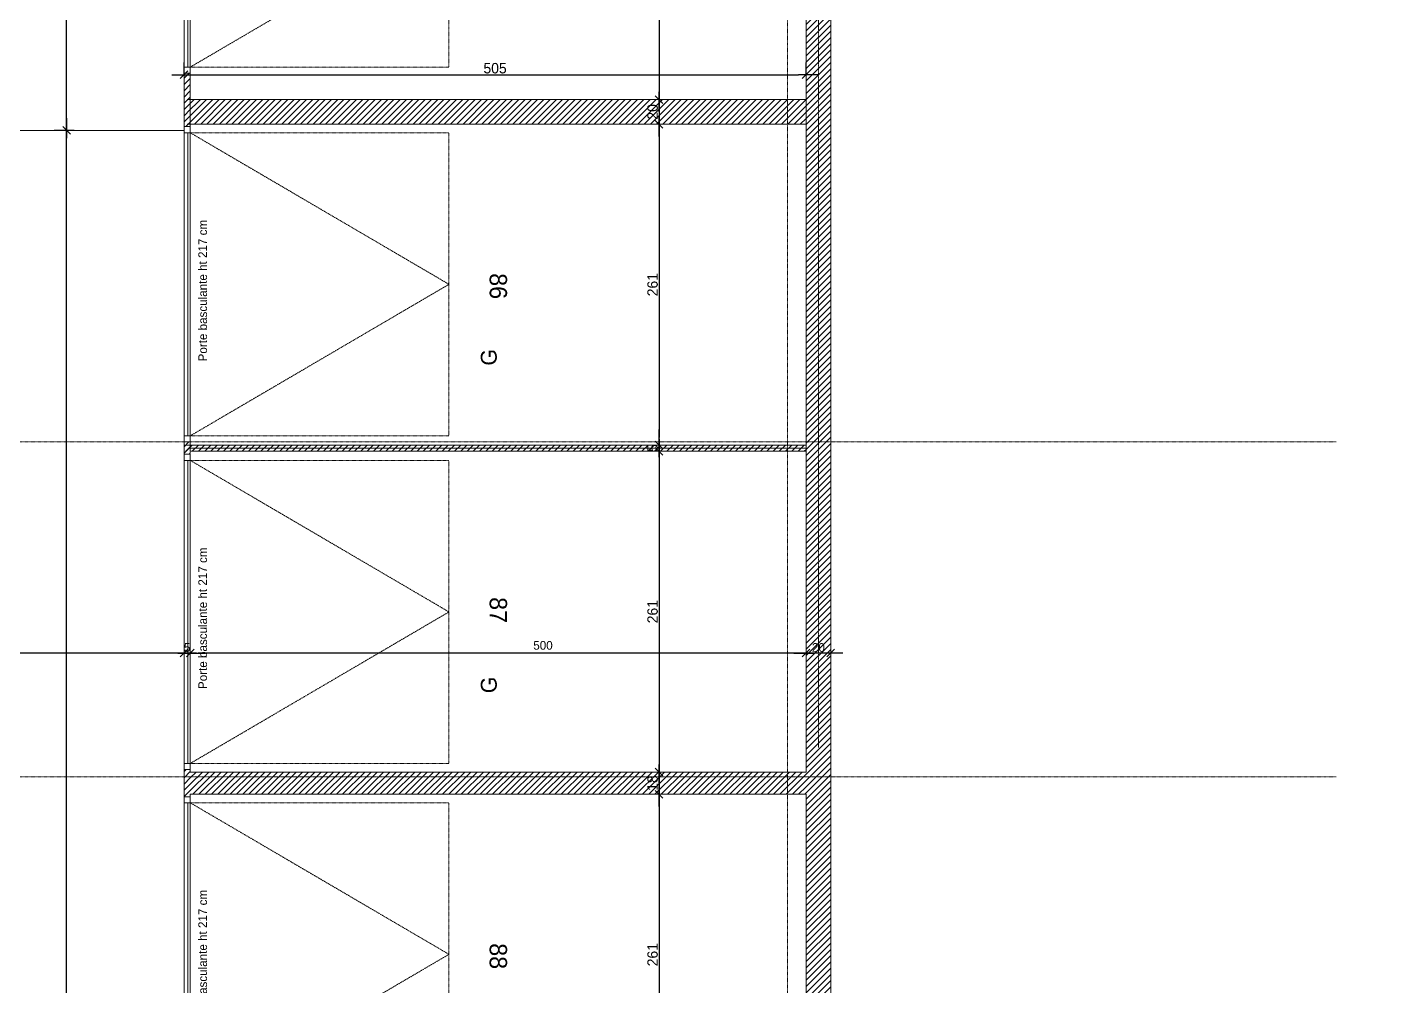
# Model space of a CAD drawing. Header units: centimetres. Extents: x -14085 to 643619, y -47998 to 35592.
# Drawn here: x 11308 to 12404, y 3092 to 3870 of the extents above; entities that cross this region are included whole.
import ezdxf

# ---------------------------------------------------------------- set-up
doc = ezdxf.new("R2010")
doc.units = ezdxf.units.CM
doc.header["$PDMODE"] = 1
doc.header["$PDSIZE"] = -2
for name, pattern in [('ISO-02', [0.75, 0.6, -0.15]), ('Style de ligne -1', [0.41664, 0.20828, -0.20836]), ('Style de ligne -6', [1.04164, 0.625, -0.20828, 0.06943, -0.13893]), ('VW-01', [0.41656, 0.20828, -0.20828])]:
    doc.linetypes.add(name, pattern=pattern)
doc.layers.get('0').update_dxf_attribs({"lineweight": 18, "true_color": 0x848484})
for name, color, linetype in [('01_cote_gen', 4, 'Continuous'), ('01_linteaux', 2, 'Continuous'), ('AA_COTES', 2, 'Continuous')]:
    doc.layers.add(name, color=color, linetype=linetype)
for name, color, linetype, lineweight in [('B GÈnÈral_Hatch', 7, 'Continuous', 5), ('B Général', 7, 'Continuous', 5), ('C ANNOTATIONS-cotation', 7, 'Continuous', 5), ('C ANNOTATIONS-prestations', 7, 'Continuous', 5), ('C ANNOTATIONS-texte', 7, 'Continuous', 5)]:
    doc.layers.add(name, color=color, linetype=linetype, lineweight=lineweight)
doc.layers.add('C ANNOTATIONS-axes', color=1, linetype='ISO-02', lineweight=13, true_color=0xff0000)
doc.layers.add('C ANNOTATIONS-axes horizontaux', color=1, linetype='VW-01', lineweight=13, true_color=0xff0000)
doc.styles.add('Eurostile', font='')
doc.styles.add('STYLE2', font='ARIALN.TTF')
doc.styles.get('Eurostile').set_extended_font_data('Eurostile')
doc.dimstyles.new('100é', dxfattribs={"dimtxt": 8.470801, "dimasz": 6.232178, "dimexe": 10, "dimexo": 25, "dimgap": 1, "dimtad": 1, "dimdec": 1, "dimtxsty": 'Eurostile', "dimblk": 'VW_SLASH', "dimblk1": 'VW_SLASH', "dimblk2": 'VW_SLASH', "dimcen": 0, "dimdle": 10, "dimazin": 0, "dimtfac": 1, "dimtdec": 1, "dimtix": 1, "dimtmove": 0, "dimatfit": 0, "dimldrblk": 'VW_FILLEDARROW', "dimfxl": 50.8, "dimfxlon": 1, "dimfrac": 2, "dimtolj": 1, "dimarcsym": 0})
doc.dimstyles.new('JB50', dxfattribs={"dimscale": 0.1, "dimtxt": 150, "dimasz": 15, "dimexe": 0.1, "dimexo": 0.1, "dimgap": 0.09, "dimtad": 1, "dimdec": 1, "dimdsep": 46, "dimtxsty": 'STYLE2', "dimblk1": 'BOND_G', "dimblk2": 'BOND_D', "dimsah": 1, "dimcen": 1.5, "dimdle": 0.01, "dimse1": 1, "dimse2": 1, "dimclrd": 4, "dimclre": 2, "dimclrt": 6, "dimazin": 2, "dimtfac": 2.333333, "dimtdec": 1, "dimtix": 1, "dimtmove": 2, "dimatfit": 3, "dimldrblk": 'BOND_G', "dimfxl": 1, "dimtolj": 1, "dimtzin": 0, "dimarcsym": 0})
pattern_1 = [(45, (0, 0), (2.4253472, -2.6458333), [])]

# ---------------------------------------------------------------- blocks, each defined once
blk = doc.blocks.new('Parking Spaces-8')
at = {"layer": 'B Général', "color": 7, "linetype": 'Continuous', "lineweight": 5}
for p, q in [((0, 0), (0, 500)), ((313, 0), (313, 500)), ((0, 0), (313, 0))]:
    blk.add_line(p, q, dxfattribs=at)
at = {"layer": 'B Général', "color": 7, "insert": (156.5, 250), "char_height": 14.12, "attachment_point": 5, "line_spacing_factor": 0.894142, "style": 'Eurostile'}
blk.add_mtext('85', dxfattribs=at)
blk = doc.blocks.new('Parking Spaces-9')
at = {"layer": 'B Général', "color": 7, "linetype": 'Continuous', "lineweight": 5}
for p, q in [((0, 0), (0, 500)), ((263, 0), (263, 500)), ((263, 0), (263, 500)), ((526, 0), (526, 500)), ((0, 0), (263, 0)), ((263, 0), (526, 0))]:
    blk.add_line(p, q, dxfattribs=at)
at = {"layer": 'B Général', "color": 7, "extrusion": (0, 0, -1), "char_height": 14.12, "attachment_point": 5, "text_direction": (1, 0, 0), "line_spacing_factor": 0.894142, "style": 'Eurostile'}
for s, insert in [('86', (131.5, 250)), ('87', (394.5, 250))]:
    blk.add_mtext(s, dxfattribs=dict(at, insert=insert))
blk = doc.blocks.new('Parking Spaces-10')
at = {"layer": 'B Général', "color": 7, "linetype": 'Continuous', "lineweight": 5}
for p, q in [((0, 0), (0, 500)), ((263, 0), (263, 500)), ((263, 0), (263, 500)), ((526, 0), (526, 500)), ((0, 0), (263, 0)), ((263, 0), (526, 0))]:
    blk.add_line(p, q, dxfattribs=at)
at = {"layer": 'B Général', "color": 7, "extrusion": (0, 0, -1), "char_height": 14.12, "attachment_point": 5, "text_direction": (1, 0, 0), "line_spacing_factor": 0.894142, "style": 'Eurostile'}
for s, insert in [('88', (131.5, 250)), ('89', (394.5, 250))]:
    blk.add_mtext(s, dxfattribs=dict(at, insert=insert))
blk = doc.blocks.new('Porte basculante ht200cm')
at = {"layer": 'B Général', "color": 7, "linetype": 'Style de ligne -1', "lineweight": 5}
for p, q in [((-123, -2.5), (0, -212.5)), ((0, -212.5), (123, -2.5))]:
    blk.add_line(p, q, dxfattribs=at)
at = {"layer": 'B Général', "color": 7, "linetype": 'Continuous', "lineweight": 5, "flags": 128}
for points in [[(-128, 2.5), (128, 2.5), (128, -2.5), (-128, -2.5)], [(-123, 2.5), (123, 2.5), (123, -0.5), (-123, -0.5)]]:
    blk.add_lwpolyline(points, close=True, dxfattribs=at)
at = {"layer": 'B Général', "flags": 128}
for points in [[(-128, 2.5), (-123, 2.5), (-123, -2.5), (-128, -2.5)], [(123, 2.5), (128, 2.5), (128, -2.5), (123, -2.5)]]:
    blk.add_lwpolyline(points, close=True, dxfattribs=at)
at = {"layer": 'B Général', "color": 7, "linetype": 'Style de ligne -1', "lineweight": 5, "flags": 128}
blk.add_lwpolyline([(-123, -2.5), (123, -2.5), (123, -212.5), (-123, -212.5)], close=True, dxfattribs=at)
at = {"layer": 'B Général', "insert": (-66, -238.4), "char_height": 12.9, "attachment_point": 1, "line_spacing_factor": 0.894142, "style": 'Eurostile'}
blk.add_mtext('G', dxfattribs=at)
at = {"layer": 'C ANNOTATIONS-prestations', "insert": (-62.6, -9), "char_height": 7.059, "attachment_point": 1, "line_spacing_factor": 0.894142, "style": 'Eurostile'}
blk.add_mtext('Porte basculante ht 217 cm', dxfattribs=at)
blk = doc.blocks.new('VW_SLASH')
at = {"color": 0, "linetype": 'ByBlock', "lineweight": -2}
blk.add_line((1.6, 0), (-1, 0), dxfattribs=at)
at = {"color": 0, "lineweight": 20, "flags": 128}
blk.add_lwpolyline([(0.5, 0.5), (-0.5, -0.5)], dxfattribs=at)
blk = doc.blocks.new('*D137')
at = {"layer": 'C ANNOTATIONS-cotation', "color": 0, "linetype": 'Continuous', "lineweight": -2, "transparency": 16777216}
blk.add_line((11821, 3241.2), (11821, 2993.1), dxfattribs=at)
at = {"layer": 'Defpoints', "color": 0, "linetype": 'Continuous', "lineweight": 0, "transparency": 16777216}
for p in [(11908.1, 3247.4), (11821, 2986.9), (11908.1, 2986.9)]:
    blk.add_point(p, dxfattribs=at)
at = {"layer": 'C ANNOTATIONS-cotation', "color": 0, "linetype": 'Continuous', "lineweight": -2, "transparency": 16777216, "xscale": 6.232177734375, "yscale": 6.232177734375, "zscale": 6.232177734375}
for p, rotation in [((11821, 3247.4), 90), ((11821, 2986.9), 270)]:
    blk.add_blockref('VW_SLASH', p, dxfattribs=dict(at, rotation=rotation))
at = {"layer": 'C ANNOTATIONS-cotation', "color": 0, "linetype": 'Continuous', "lineweight": 5, "transparency": 16777216, "insert": (11815.8, 3117.1), "char_height": 8.47, "attachment_point": 5, "rotation": 90, "style": 'Eurostile'}
blk.add_mtext('\\A1;261', dxfattribs=at)
blk = doc.blocks.new('VW_FILLEDARROW')
at = {"linetype": 'Continuous', "lineweight": 0}
blk.add_hatch(color=0, dxfattribs=at).paths.add_polyline_path([(-1.6, 0.43), (0, 0), (-1.6, -0.43)])
at = {"color": 0, "lineweight": 5, "flags": 128}
blk.add_lwpolyline([(-1.6, 0.43), (0, 0), (-1.6, -0.43)], close=True, dxfattribs=at)
blk = doc.blocks.new('*D138')
at = {"layer": 'C ANNOTATIONS-cotation', "color": 0, "linetype": 'Continuous', "lineweight": -2, "transparency": 16777216}
blk.add_line((11821, 3259.2), (11821, 3253.6), dxfattribs=at)
at = {"layer": 'Defpoints', "color": 0, "linetype": 'Continuous', "lineweight": 0, "transparency": 16777216}
for p in [(11908.1, 3265.4), (11821, 3247.4), (11908.1, 3247.4)]:
    blk.add_point(p, dxfattribs=at)
at = {"layer": 'C ANNOTATIONS-cotation', "color": 0, "linetype": 'Continuous', "lineweight": -2, "transparency": 16777216, "xscale": 6.232177734375, "yscale": 6.232177734375, "zscale": 6.232177734375}
for p, rotation in [((11821, 3265.4), 90), ((11821, 3247.4), 270)]:
    blk.add_blockref('VW_SLASH', p, dxfattribs=dict(at, rotation=rotation))
at = {"layer": 'C ANNOTATIONS-cotation', "color": 0, "linetype": 'Continuous', "lineweight": 5, "transparency": 16777216, "insert": (11815.8, 3256.4), "char_height": 8.47, "attachment_point": 5, "rotation": 90, "style": 'Eurostile'}
blk.add_mtext('\\A1;18', dxfattribs=at)
blk = doc.blocks.new('*D139')
at = {"layer": 'C ANNOTATIONS-cotation', "color": 0, "linetype": 'Continuous', "lineweight": -2, "transparency": 16777216}
blk.add_line((11821, 3519.7), (11821, 3271.6), dxfattribs=at)
at = {"layer": 'Defpoints', "color": 0, "linetype": 'Continuous', "lineweight": 0, "transparency": 16777216}
for p in [(11908.1, 3525.9), (11821, 3265.4), (11908.1, 3265.4)]:
    blk.add_point(p, dxfattribs=at)
at = {"layer": 'C ANNOTATIONS-cotation', "color": 0, "linetype": 'Continuous', "lineweight": -2, "transparency": 16777216, "xscale": 6.232177734375, "yscale": 6.232177734375, "zscale": 6.232177734375}
for p, rotation in [((11821, 3525.9), 90), ((11821, 3265.4), 270)]:
    blk.add_blockref('VW_SLASH', p, dxfattribs=dict(at, rotation=rotation))
at = {"layer": 'C ANNOTATIONS-cotation', "color": 0, "linetype": 'Continuous', "lineweight": 5, "transparency": 16777216, "insert": (11815.8, 3395.6), "char_height": 8.47, "attachment_point": 5, "rotation": 90, "style": 'Eurostile'}
blk.add_mtext('\\A1;261', dxfattribs=at)
blk = doc.blocks.new('*D140')
at = {"layer": 'C ANNOTATIONS-cotation', "color": 0, "linetype": 'Continuous', "lineweight": -2, "transparency": 16777216}
for p, q in [((11821, 3537.1), (11821, 3543.4)), ((11821, 3530.9), (11821, 3525.9)), ((11821, 3519.7), (11821, 3513.4))]:
    blk.add_line(p, q, dxfattribs=at)
at = {"layer": 'Defpoints', "color": 0, "linetype": 'Continuous', "lineweight": 0, "transparency": 16777216}
for p in [(11911, 3530.9), (11821, 3525.9), (11908.1, 3525.9)]:
    blk.add_point(p, dxfattribs=at)
at = {"layer": 'C ANNOTATIONS-cotation', "color": 0, "linetype": 'Continuous', "lineweight": -2, "transparency": 16777216, "xscale": 6.232177734375, "yscale": 6.232177734375, "zscale": 6.232177734375}
for p, rotation in [((11821, 3530.9), 270), ((11821, 3525.9), 90)]:
    blk.add_blockref('VW_SLASH', p, dxfattribs=dict(at, rotation=rotation))
at = {"layer": 'C ANNOTATIONS-cotation', "color": 0, "linetype": 'Continuous', "lineweight": 5, "transparency": 16777216, "insert": (11815.8, 3528.4), "char_height": 8.47, "attachment_point": 5, "rotation": 90, "style": 'Eurostile'}
blk.add_mtext('\\A1;5', dxfattribs=at)
blk = doc.blocks.new('*D141')
at = {"layer": 'C ANNOTATIONS-cotation', "color": 0, "linetype": 'Continuous', "lineweight": -2, "transparency": 16777216}
blk.add_line((11821, 3785.2), (11821, 3537.1), dxfattribs=at)
at = {"layer": 'Defpoints', "color": 0, "linetype": 'Continuous', "lineweight": 0, "transparency": 16777216}
for p in [(11896.5, 3791.4), (11821, 3530.9), (11911, 3530.9)]:
    blk.add_point(p, dxfattribs=at)
at = {"layer": 'C ANNOTATIONS-cotation', "color": 0, "linetype": 'Continuous', "lineweight": -2, "transparency": 16777216, "xscale": 6.232177734375, "yscale": 6.232177734375, "zscale": 6.232177734375}
for p, rotation in [((11821, 3791.4), 90), ((11821, 3530.9), 270)]:
    blk.add_blockref('VW_SLASH', p, dxfattribs=dict(at, rotation=rotation))
at = {"layer": 'C ANNOTATIONS-cotation', "color": 0, "linetype": 'Continuous', "lineweight": 5, "transparency": 16777216, "insert": (11815.8, 3661.1), "char_height": 8.47, "attachment_point": 5, "rotation": 90, "style": 'Eurostile'}
blk.add_mtext('\\A1;261', dxfattribs=at)
blk = doc.blocks.new('*D142')
at = {"layer": 'C ANNOTATIONS-cotation', "color": 0, "linetype": 'Continuous', "lineweight": -2, "transparency": 16777216}
blk.add_line((11821, 3805.2), (11821, 3797.6), dxfattribs=at)
at = {"layer": 'Defpoints', "color": 0, "linetype": 'Continuous', "lineweight": 0, "transparency": 16777216}
for p in [(11896.5, 3811.4), (11821, 3791.4), (11896.5, 3791.4)]:
    blk.add_point(p, dxfattribs=at)
at = {"layer": 'C ANNOTATIONS-cotation', "color": 0, "linetype": 'Continuous', "lineweight": -2, "transparency": 16777216, "xscale": 6.232177734375, "yscale": 6.232177734375, "zscale": 6.232177734375}
for p, rotation in [((11821, 3811.4), 90), ((11821, 3791.4), 270)]:
    blk.add_blockref('VW_SLASH', p, dxfattribs=dict(at, rotation=rotation))
at = {"layer": 'C ANNOTATIONS-cotation', "color": 0, "linetype": 'Continuous', "lineweight": 5, "transparency": 16777216, "insert": (11815.8, 3801.4), "char_height": 8.47, "attachment_point": 5, "rotation": 90, "style": 'Eurostile'}
blk.add_mtext('\\A1;20', dxfattribs=at)
blk = doc.blocks.new('*D143')
at = {"layer": 'C ANNOTATIONS-cotation', "color": 0, "linetype": 'Continuous', "lineweight": -2, "transparency": 16777216}
blk.add_line((11821, 4103.2), (11821, 3817.6), dxfattribs=at)
at = {"layer": 'Defpoints', "color": 0, "linetype": 'Continuous', "lineweight": 0, "transparency": 16777216}
for p in [(11517.9, 4109.4), (11821, 3811.4), (11896.5, 3811.4)]:
    blk.add_point(p, dxfattribs=at)
at = {"layer": 'C ANNOTATIONS-cotation', "color": 0, "linetype": 'Continuous', "lineweight": -2, "transparency": 16777216, "xscale": 6.232177734375, "yscale": 6.232177734375, "zscale": 6.232177734375}
for p, rotation in [((11821, 4109.4), 90), ((11821, 3811.4), 270)]:
    blk.add_blockref('VW_SLASH', p, dxfattribs=dict(at, rotation=rotation))
at = {"layer": 'C ANNOTATIONS-cotation', "color": 0, "linetype": 'Continuous', "lineweight": 5, "transparency": 16777216, "insert": (11815.8, 3960.4), "char_height": 8.47, "attachment_point": 5, "rotation": 90, "style": 'Eurostile'}
blk.add_mtext('\\A1;298', dxfattribs=at)
blk = doc.blocks.new('axes 2')
at = {"layer": 'B Général', "color": 1, "linetype": 'Style de ligne -6', "lineweight": 13}
for p, q in [((3774.633, -1173.93), (3774.633, 1361.07)), ((4284.633, -1173.93), (4284.633, 1361.07))]:
    blk.add_line(p, q, dxfattribs=at)
at = {"layer": 'C ANNOTATIONS-axes horizontaux', "color": 5, "true_color": 0x0000ff}
for p, q in [((4705, -925.93), (-4705, -925.93)), ((4705, -1197.93), (-4705, -1197.93))]:
    blk.add_line(p, q, dxfattribs=at)
blk = doc.blocks.new('*D257')
at = {"layer": 'C ANNOTATIONS-cotation', "color": 0, "linetype": 'Continuous', "lineweight": -2, "transparency": 16777216}
for p, q in [((11340, 3792.6), (11340, 5419.2)), ((11346, 3786.3), (11330, 3786.3))]:
    blk.add_line(p, q, dxfattribs=at)
at = {"layer": 'Defpoints', "color": 0, "linetype": 'Continuous', "lineweight": 0, "transparency": 16777216}
for p in [(11340, 5425.4), (11403, 5425.4), (11371, 3786.3)]:
    blk.add_point(p, dxfattribs=at)
at = {"layer": 'C ANNOTATIONS-cotation', "color": 0, "linetype": 'Continuous', "lineweight": -2, "transparency": 16777216, "xscale": 6.232177734375, "yscale": 6.232177734375, "zscale": 6.232177734375}
for p, rotation in [((11340, 5425.4), 90), ((11340, 3786.3), 270)]:
    blk.add_blockref('VW_SLASH', p, dxfattribs=dict(at, rotation=rotation))
at = {"layer": 'C ANNOTATIONS-cotation', "color": 0, "linetype": 'Continuous', "lineweight": 5, "transparency": 16777216, "insert": (11334.8, 4605.9), "char_height": 8.47, "attachment_point": 5, "rotation": 90, "style": 'Eurostile'}
blk.add_mtext('\\A1;1639', dxfattribs=at)
blk = doc.blocks.new('*D258')
at = {"layer": 'C ANNOTATIONS-cotation', "color": 0, "linetype": 'Continuous', "lineweight": -2, "transparency": 16777216}
for p, q in [((11346, 3786.3), (11330, 3786.3)), ((11340, 2350.7), (11340, 3780.1))]:
    blk.add_line(p, q, dxfattribs=at)
at = {"layer": 'Defpoints', "color": 0, "linetype": 'Continuous', "lineweight": 0, "transparency": 16777216}
for p in [(11340, 3786.3), (11371, 3786.3), (11609, 2344.5)]:
    blk.add_point(p, dxfattribs=at)
at = {"layer": 'C ANNOTATIONS-cotation', "color": 0, "linetype": 'Continuous', "lineweight": -2, "transparency": 16777216, "xscale": 6.232177734375, "yscale": 6.232177734375, "zscale": 6.232177734375}
for p, rotation in [((11340, 3786.3), 90), ((11340, 2344.5), 270)]:
    blk.add_blockref('VW_SLASH', p, dxfattribs=dict(at, rotation=rotation))
at = {"layer": 'C ANNOTATIONS-cotation', "color": 0, "linetype": 'Continuous', "lineweight": 5, "transparency": 16777216, "insert": (11334.8, 3065.4), "char_height": 8.47, "attachment_point": 5, "rotation": 90, "style": 'Eurostile'}
blk.add_mtext('\\A1;1442', dxfattribs=at)
blk = doc.blocks.new('Groupe-128-1')
at = {"layer": 'C ANNOTATIONS-prestations', "linetype": 'Continuous'}
for p, q in [((10773.9, 4182.1), (11367.9, 4776.1)), ((10778.9, 4180), (11370, 4771.1)), ((11367.9, 4776.1), (11435.4, 4776.1)), ((11370, 4771.1), (11435.4, 4771.1)), ((11435.4, 4776.1), (11435.4, 4771.1)), ((11435.4, 4771.1), (11435.4, 4723.1)), ((10826.9, 4160.1), (11389.9, 4723.1)), ((10831.9, 4158), (11392, 4718.1)), ((11389.9, 4723.1), (11435.4, 4723.1)), ((11392, 4718.1), (11435.4, 4718.1)), ((11435.4, 4723.1), (11435.4, 4718.1)), ((10773.9, 3840.7), (10773.9, 4182.1)), ((10778.9, 3840.7), (10778.9, 4180)), ((10826.9, 3840.7), (10826.9, 4160.1)), ((10831.9, 3840.7), (10831.9, 4158)), ((10773.9, 3840.7), (10778.9, 3840.7)), ((10778.9, 3840.7), (10826.9, 3840.7)), ((10826.9, 3840.7), (10831.9, 3840.7))]:
    blk.add_line(p, q, dxfattribs=at)
at = {"layer": 'C ANNOTATIONS-texte', "insert": (11038.9, 4340.1), "char_height": 9.412, "attachment_point": 1, "line_spacing_factor": 0.894142, "style": 'Eurostile'}
blk.add_mtext('caissons CF2H\\Psur réseaux VMC ', dxfattribs=at)
blk = doc.blocks.new('*D319')
at = {"layer": 'C ANNOTATIONS-cotation', "color": 0, "linetype": 'Continuous', "lineweight": -2, "transparency": 16777216}
blk.add_line((11429.2, 3362), (10854.6, 3362), dxfattribs=at)
at = {"layer": 'Defpoints', "color": 0, "linetype": 'Continuous', "lineweight": 0, "transparency": 16777216}
for p in [(11435.4, 3372), (10848.4, 3362), (10848.4, 3360.7)]:
    blk.add_point(p, dxfattribs=at)
at = {"layer": 'C ANNOTATIONS-cotation', "color": 0, "linetype": 'Continuous', "lineweight": -2, "transparency": 16777216, "xscale": 6.232177734375, "yscale": 6.232177734375, "zscale": 6.232177734375, "rotation": 180}
blk.add_blockref('VW_SLASH', (10848.4, 3362), dxfattribs=at)
at = {"layer": 'C ANNOTATIONS-cotation', "color": 0, "linetype": 'Continuous', "lineweight": -2, "transparency": 16777216, "xscale": 6.232177734375, "yscale": 6.232177734375, "zscale": 6.232177734375}
blk.add_blockref('VW_SLASH', (11435.4, 3362), dxfattribs=at)
at = {"layer": 'C ANNOTATIONS-cotation', "color": 0, "linetype": 'Continuous', "lineweight": 5, "transparency": 16777216, "insert": (11141.9, 3366.5), "char_height": 7.06, "attachment_point": 5, "style": 'Eurostile'}
blk.add_mtext('\\A1;587', dxfattribs=at)
blk = doc.blocks.new('*D320')
at = {"layer": 'C ANNOTATIONS-cotation', "color": 0, "linetype": 'Continuous', "lineweight": -2, "transparency": 16777216}
for p, q in [((11429.2, 3362), (11423, 3362)), ((11440.4, 3362), (11435.4, 3362)), ((11446.7, 3362), (11452.9, 3362))]:
    blk.add_line(p, q, dxfattribs=at)
at = {"layer": 'Defpoints', "color": 0, "linetype": 'Continuous', "lineweight": 0, "transparency": 16777216}
for p in [(11435.4, 3372), (11435.4, 3362), (11440.4, 3363.3)]:
    blk.add_point(p, dxfattribs=at)
at = {"layer": 'C ANNOTATIONS-cotation', "color": 0, "linetype": 'Continuous', "lineweight": -2, "transparency": 16777216, "xscale": 6.232177734375, "yscale": 6.232177734375, "zscale": 6.232177734375}
blk.add_blockref('VW_SLASH', (11435.4, 3362), dxfattribs=at)
at = {"layer": 'C ANNOTATIONS-cotation', "color": 0, "linetype": 'Continuous', "lineweight": -2, "transparency": 16777216, "xscale": 6.232177734375, "yscale": 6.232177734375, "zscale": 6.232177734375, "rotation": 180}
blk.add_blockref('VW_SLASH', (11440.4, 3362), dxfattribs=at)
at = {"layer": 'C ANNOTATIONS-cotation', "color": 0, "linetype": 'Continuous', "lineweight": 5, "transparency": 16777216, "insert": (11437.9, 3366.5), "char_height": 7.06, "attachment_point": 5, "style": 'Eurostile'}
blk.add_mtext('\\A1;5', dxfattribs=at)
blk = doc.blocks.new('*D321')
at = {"layer": 'C ANNOTATIONS-cotation', "color": 0, "linetype": 'Continuous', "lineweight": -2, "transparency": 16777216}
blk.add_line((11934.2, 3362), (11446.7, 3362), dxfattribs=at)
at = {"layer": 'Defpoints', "color": 0, "linetype": 'Continuous', "lineweight": 0, "transparency": 16777216}
for p in [(11940.4, 3378.8), (11440.4, 3363.3), (11440.4, 3362)]:
    blk.add_point(p, dxfattribs=at)
at = {"layer": 'C ANNOTATIONS-cotation', "color": 0, "linetype": 'Continuous', "lineweight": -2, "transparency": 16777216, "xscale": 6.232177734375, "yscale": 6.232177734375, "zscale": 6.232177734375, "rotation": 180}
blk.add_blockref('VW_SLASH', (11440.4, 3362), dxfattribs=at)
at = {"layer": 'C ANNOTATIONS-cotation', "color": 0, "linetype": 'Continuous', "lineweight": -2, "transparency": 16777216, "xscale": 6.232177734375, "yscale": 6.232177734375, "zscale": 6.232177734375}
blk.add_blockref('VW_SLASH', (11940.4, 3362), dxfattribs=at)
at = {"layer": 'C ANNOTATIONS-cotation', "color": 0, "linetype": 'Continuous', "lineweight": 5, "transparency": 16777216, "insert": (11726.8, 3368.2), "char_height": 7.06, "attachment_point": 5, "style": 'Eurostile'}
blk.add_mtext('\\A1;500', dxfattribs=at)
blk = doc.blocks.new('*D322')
at = {"layer": 'C ANNOTATIONS-cotation', "color": 0, "linetype": 'Continuous', "lineweight": -2, "transparency": 16777216}
blk.add_line((11954.2, 3362), (11946.7, 3362), dxfattribs=at)
at = {"layer": 'Defpoints', "color": 0, "linetype": 'Continuous', "lineweight": 0, "transparency": 16777216}
for p in [(11940.4, 3378.8), (11960.4, 3378.8), (11940.4, 3362)]:
    blk.add_point(p, dxfattribs=at)
at = {"layer": 'C ANNOTATIONS-cotation', "color": 0, "linetype": 'Continuous', "lineweight": -2, "transparency": 16777216, "xscale": 6.232177734375, "yscale": 6.232177734375, "zscale": 6.232177734375, "rotation": 180}
blk.add_blockref('VW_SLASH', (11940.4, 3362), dxfattribs=at)
at = {"layer": 'C ANNOTATIONS-cotation', "color": 0, "linetype": 'Continuous', "lineweight": -2, "transparency": 16777216, "xscale": 6.232177734375, "yscale": 6.232177734375, "zscale": 6.232177734375}
blk.add_blockref('VW_SLASH', (11960.4, 3362), dxfattribs=at)
at = {"layer": 'C ANNOTATIONS-cotation', "color": 0, "linetype": 'Continuous', "lineweight": 5, "transparency": 16777216, "insert": (11950.4, 3366.5), "char_height": 7.06, "attachment_point": 5, "style": 'Eurostile'}
blk.add_mtext('\\A1;20', dxfattribs=at)
blk = doc.blocks.new('*D1092')
at = {"layer": '01_linteaux', "color": 0, "lineweight": -2, "transparency": 16777216}
for p, q in [((11435.4, 3831.6), (11435.4, 3841.6)), ((11940.4, 3831.6), (11940.4, 3841.6)), ((11441.7, 3831.6), (11934.2, 3831.6))]:
    blk.add_line(p, q, dxfattribs=at)
at = {"layer": 'Defpoints', "color": 0, "lineweight": 0, "transparency": 16777216}
for p in [(11940.4, 3831.6), (11435.4, 3811.1), (11940.4, 3811.4)]:
    blk.add_point(p, dxfattribs=at)
at = {"layer": '01_linteaux', "color": 0, "lineweight": -2, "transparency": 16777216, "xscale": 6.232177734375, "yscale": 6.232177734375, "zscale": 6.232177734375, "rotation": 180}
blk.add_blockref('VW_SLASH', (11435.4, 3831.6), dxfattribs=at)
at = {"layer": '01_linteaux', "color": 0, "lineweight": -2, "transparency": 16777216, "xscale": 6.232177734375, "yscale": 6.232177734375, "zscale": 6.232177734375}
blk.add_blockref('VW_SLASH', (11940.4, 3831.6), dxfattribs=at)
at = {"layer": '01_linteaux', "color": 0, "lineweight": 0, "transparency": 16777216, "insert": (11687.9, 3836.8), "char_height": 8.47, "attachment_point": 5, "style": 'Eurostile'}
blk.add_mtext('\\A1;505', dxfattribs=at)
blk = doc.blocks.new('BOND_G')
at = {"layer": 'AA_COTES', "color": 0}
for p, q in [((0, -5), (0, 15)), ((5, 0), (-5, 0)), ((1.77, 1.77), (-1.77, -1.77))]:
    blk.add_line(p, q, dxfattribs=at)
blk = doc.blocks.new('BOND_D')
at = {"layer": 'AA_COTES', "color": 0}
for p, q in [((5, 0), (-5, 0)), ((-1.77, -1.77), (1.77, 1.77)), ((0, 5), (0, -15))]:
    blk.add_line(p, q, dxfattribs=at)
blk = doc.blocks.new('*D1680')
at = {"layer": '01_cote_gen', "color": 4, "lineweight": -2, "transparency": 16777216}
blk.add_line((-22.5, 3720.9), (-22.5, 4438.9), dxfattribs=at)
at = {"layer": 'Defpoints', "color": 0, "lineweight": 0, "transparency": 16777216}
for p in [(-22.5, 4440.4), (0, 4440.4), (52858.6, 3719.4)]:
    blk.add_point(p, dxfattribs=at)
at = {"layer": '01_cote_gen', "color": 4, "lineweight": -2, "transparency": 16777216, "xscale": 1.5, "yscale": 1.5, "zscale": 1.5}
for name, p, rotation in [('BOND_D', (-22.5, 4440.4), 90), ('BOND_G', (-22.5, 3719.4), 270)]:
    blk.add_blockref(name, p, dxfattribs=dict(at, rotation=rotation))
at = {"layer": '01_cote_gen', "color": 6, "lineweight": 0, "transparency": 16777216, "insert": (-30, 4079.9), "char_height": 15, "attachment_point": 5, "rotation": 90, "style": 'STYLE2'}
blk.add_mtext('\\A1;721', dxfattribs=at)

msp = doc.modelspace()

# ---------------------------------------------------------------- hatches: boundary and pattern name
at = {"layer": 'B GÈnÈral_Hatch', "linetype": 'Continuous', "lineweight": 5}
h = msp.add_hatch(dxfattribs=at)
h.set_pattern_fill('50_BETON', style=0, pattern_type=2)
h.set_pattern_definition(pattern_1)
h.paths.add_polyline_path([(11960.45, 5437.89), (11940.45, 5437.89), (11940.45, 2334.49), (11960.45, 2334.49)])
h = msp.add_hatch(dxfattribs=at)
h.set_pattern_fill('50_BETON', style=0, pattern_type=2)
h.set_pattern_definition(pattern_1)
h.paths.add_polyline_path([(11435.45, 3789.39), (11440.45, 3789.39), (11440.45, 3832.76), (11435.45, 3832.76)])
h = msp.add_hatch(dxfattribs=at)
h.set_pattern_fill('50_BETON', style=0, pattern_type=2)
h.set_pattern_definition(pattern_1)
h.paths.add_polyline_path([(11437.95, 3811.39), (11437.95, 3791.39), (11940.45, 3791.39), (11940.45, 3811.39)])
h = msp.add_hatch(dxfattribs=at)
h.set_pattern_fill('50_BETON', style=0, pattern_type=2)
h.set_pattern_definition(pattern_1)
h.paths.add_polyline_path([(11435.45, 3525.89), (11440.45, 3525.89), (11440.45, 3533.39), (11435.45, 3533.39)])
h = msp.add_hatch(dxfattribs=at)
h.set_pattern_fill('50_BETON', style=0, pattern_type=2)
h.set_pattern_definition(pattern_1)
h.paths.add_polyline_path([(11440.45, 3525.89), (11435.45, 3530.89), (11435.45, 3523.39), (11440.45, 3523.39)])
h = msp.add_hatch(dxfattribs=at)
h.set_pattern_fill('50_BETON', style=0, pattern_type=2)
h.set_pattern_definition(pattern_1)
h.paths.add_polyline_path([(11940.45, 3530.89), (11435.45, 3530.89), (11440.45, 3525.89), (11940.45, 3525.89)])
h = msp.add_hatch(dxfattribs=at)
h.set_pattern_fill('50_BETON', style=0, pattern_type=2)
h.set_pattern_definition(pattern_1)
h.paths.add_polyline_path([(11435.45, 3245.39), (11440.45, 3245.39), (11440.45, 3267.39), (11435.45, 3267.39)])
h = msp.add_hatch(dxfattribs=at)
h.set_pattern_fill('50_BETON', style=0, pattern_type=2)
h.set_pattern_definition(pattern_1)
h.paths.add_polyline_path([(11940.45, 3247.39), (11940.45, 3265.39), (11440.45, 3265.39), (11440.45, 3247.39)])

# ---------------------------------------------------------------- linework, layer by layer
at = {"layer": 'B Général', "color": 7, "linetype": 'Continuous', "lineweight": 18}
for p, q in [((11940.45, 5437.89), (11940.45, 3265.39)), ((11960.45, 5437.89), (11960.45, 2334.49)), ((11435.45, 3789.39), (11435.45, 3832.76)), ((11440.45, 3789.39), (11440.45, 3832.76)), ((11437.95, 3811.39), (11940.45, 3811.39)), ((11437.95, 3791.39), (11940.45, 3791.39)), ((11435.45, 3525.89), (11435.45, 3533.39)), ((11435.45, 3523.39), (11435.45, 3530.89)), ((11435.45, 3530.89), (11940.45, 3530.89)), ((11440.45, 3525.89), (11440.45, 3533.39)), ((11440.45, 3525.89), (11940.45, 3525.89)), ((11435.45, 3245.39), (11435.45, 3267.39)), ((11440.45, 3265.39), (11440.45, 3267.39)), ((11440.45, 3265.39), (11940.45, 3265.39)), ((11440.45, 3245.39), (11440.45, 3247.39)), ((11440.45, 3247.39), (11940.45, 3247.39)), ((11940.45, 3247.39), (11940.45, 2334.49))]:
    msp.add_line(p, q, dxfattribs=at)
at = {"layer": 'B Général', "color": 7, "linetype": 'Continuous', "lineweight": 5}
for p, q in [((11940.45, 5437.89), (11940.45, 3265.39)), ((11960.45, 5437.89), (11960.45, 2334.49)), ((11435.45, 3811.39), (11435.45, 4621.39)), ((11440.45, 3832.76), (11435.45, 3832.76)), ((11435.45, 3789.39), (11435.45, 3832.76)), ((11440.45, 3789.39), (11440.45, 3832.76)), ((11437.95, 3811.39), (11940.45, 3811.39)), ((11435.45, 3530.89), (11435.45, 3791.39)), ((11440.45, 3789.39), (11435.45, 3789.39)), ((11437.95, 3791.39), (11940.45, 3791.39)), ((11440.45, 3533.39), (11435.45, 3533.39)), ((11435.45, 3525.89), (11435.45, 3533.39)), ((11435.45, 3523.39), (11435.45, 3530.89)), ((11435.45, 3530.89), (11940.45, 3530.89)), ((11440.45, 3525.89), (11440.45, 3533.39)), ((11940.45, 3525.89), (11940.45, 3530.89)), ((11435.45, 2701.39), (11435.45, 3525.89)), ((11440.45, 3523.39), (11435.45, 3523.39)), ((11440.45, 3525.89), (11940.45, 3525.89)), ((11440.45, 3267.39), (11435.45, 3267.39)), ((11435.45, 3245.39), (11435.45, 3267.39)), ((11440.45, 3265.39), (11440.45, 3267.39)), ((11440.45, 3265.39), (11940.45, 3265.39)), ((11440.45, 3245.39), (11435.45, 3245.39)), ((11440.45, 3245.39), (11440.45, 3247.39)), ((11440.45, 3247.39), (11940.45, 3247.39)), ((11940.45, 3247.39), (11940.45, 2334.49))]:
    msp.add_line(p, q, dxfattribs=at)
at = {"layer": 'B Général', "color": 250, "linetype": 'VW-01', "lineweight": 18, "true_color": 0x444444}
msp.add_line((11925.46, 2344.49), (11925.46, 4689.39), dxfattribs=at)
at = {"layer": 'B Général', "color": 7, "linetype": 'VW-01', "lineweight": 5}
msp.add_line((10840.39, 3786.35), (11435.45, 3786.35), dxfattribs=at)
at = {"layer": 'B Général', "color": 7, "linetype": 'VW-01', "lineweight": 5, "flags": 128}
msp.add_lwpolyline([(10848.39, 3786.35), (11435.45, 3786.35), (11435.45, 2324.49), (10848.39, 2324.49)], close=True, dxfattribs=at)

# ---------------------------------------------------------------- block references
at = {"layer": 'B Général', "color": 7}
msp.add_blockref('Groupe-128-1', (0, 0), dxfattribs=at)
for name, p, rotation in [('Parking Spaces-8', (11940.45, 3811.39), 90), ('Porte basculante ht200cm', (11437.95, 3960.76), 89.9999999966867), ('Porte basculante ht200cm', (11437.95, 3661.39), 89.9999999966867), ('Porte basculante ht200cm', (11437.95, 3395.39), 89.99999999668681), ('Porte basculante ht200cm', (11437.95, 3117.39), 89.99999999668681)]:
    msp.add_blockref(name, p, dxfattribs=dict(at, rotation=rotation))
at = {"layer": 'B Général', "color": 7, "xscale": -1, "rotation": 90}
for name, p in [('Parking Spaces-9', (11940.45, 3791.39)), ('Parking Spaces-10', (11940.45, 3247.39))]:
    msp.add_blockref(name, p, dxfattribs=at)
at = {"layer": 'C ANNOTATIONS-axes', "color": 7}
msp.add_blockref('axes 2', (7665.81, 4459.32), dxfattribs=at)

# ---------------------------------------------------------------- dimensions: what is measured, and where the dimension line sits
at = {"layer": '01_cote_gen', "lineweight": 0}
dim = msp.add_linear_dim(base=(-22.5, 4440.39), p1=(52858.64, 3719.36), p2=(0, 4440.39), angle=90, dimstyle='JB50', dxfattribs=at)
dim.commit()
dim.dimension.update_dxf_attribs({"geometry": '*D1680', "text_midpoint": (-30.04, 4079.87)})
at = {"layer": '01_linteaux', "lineweight": 0}
dim = msp.add_linear_dim(base=(11940.45, 3831.61), p1=(11435.45, 3811.08), p2=(11940.45, 3811.39), dimstyle='100é', override={"dimpost": '<>'}, dxfattribs=at)
dim.commit()
dim.dimension.update_dxf_attribs({"geometry": '*D1092', "text_midpoint": (11687.95, 3836.84)})
at = {"layer": 'C ANNOTATIONS-cotation', "color": 7, "linetype": 'Continuous', "lineweight": 5}
for base, p1, p2, angle, override, picture, middle in [((11340, 5425.39), (11371, 3786.35), (11403, 5425.39), 270, {"dimtxt": 8.470801, "dimdec": 0, "dimpost": '<>', "dimtxsty": 'Eurostile', "dimse2": 1, "dimtmove": 2}, '*D257', (11334.76, 4605.87)), ((11821, 3811.39), (11517.95, 4109.39), (11896.5, 3811.39), 90, {"dimtxt": 8.470801, "dimdec": 0, "dimpost": '<>', "dimtxsty": 'Eurostile', "dimse1": 1, "dimse2": 1, "dimtmove": 2}, '*D143', (11815.76, 3960.39)), ((11821, 3791.39), (11896.5, 3811.39), (11896.5, 3791.39), 90, {"dimtxt": 8.470801, "dimdec": 0, "dimpost": '<>', "dimtxsty": 'Eurostile', "dimse1": 1, "dimse2": 1, "dimtmove": 2}, '*D142', (11815.76, 3801.39)), ((11340, 3786.35), (11609, 2344.49), (11371, 3786.35), 270, {"dimtxt": 8.470801, "dimdec": 0, "dimpost": '<>', "dimtxsty": 'Eurostile', "dimse1": 1, "dimtmove": 2}, '*D258', (11334.76, 3065.42)), ((11820.99999989, 3530.8889049), (11896.5, 3791.38890491), (11911, 3530.8889049), 90, {"dimtxt": 8.470801, "dimdec": 0, "dimpost": '<>', "dimtxsty": 'Eurostile', "dimse1": 1, "dimse2": 1, "dimtmove": 2}, '*D141', (11815.7645995, 3661.1389049)), ((11821, 3525.89), (11911, 3530.89), (11908.11, 3525.89), 90, {"dimtxt": 8.470801, "dimdec": 0, "dimpost": '<>', "dimtxsty": 'Eurostile', "dimse1": 1, "dimse2": 1, "dimtmove": 2}, '*D140', (11815.76, 3528.39)), ((11820.99999988, 3265.38890488), (11908.11324865, 3525.8889049), (11908.11324864, 3265.38890488), 90, {"dimtxt": 8.470801, "dimdec": 0, "dimpost": '<>', "dimtxsty": 'Eurostile', "dimse1": 1, "dimse2": 1, "dimtmove": 2}, '*D139', (11815.76459949, 3395.63890489)), ((11821, 3247.39), (11908.11, 3265.39), (11908.11, 3247.39), 90, {"dimtxt": 8.470801, "dimdec": 0, "dimpost": '<>', "dimtxsty": 'Eurostile', "dimse1": 1, "dimse2": 1, "dimtmove": 2}, '*D138', (11815.76, 3256.39)), ((11820.99999986, 2986.8889049), (11908.11324864, 3247.38890491), (11908.11324864, 2986.8889049), 90, {"dimtxt": 8.470801, "dimdec": 0, "dimpost": '<>', "dimtxsty": 'Eurostile', "dimse1": 1, "dimse2": 1, "dimtmove": 2}, '*D137', (11815.76459947, 3117.1389049))]:
    dim = msp.add_linear_dim(base=base, p1=p1, p2=p2, angle=angle, dimstyle='100é', override=override, dxfattribs=at)
    dim.commit()
    dim.dimension.update_dxf_attribs({"geometry": picture, "text_midpoint": middle})
dim = msp.add_linear_dim(base=(11440.45, 3362), p1=(11940.45, 3378.77), p2=(11440.45, 3363.34), dimstyle='100é', override={"dimtxt": 7.059001, "dimdec": 0, "dimpost": '<>', "dimtxsty": 'Eurostile', "dimse1": 1, "dimse2": 1, "dimtmove": 2}, dxfattribs=at)
dim.commit()
dim.dimension.update_dxf_attribs({"geometry": '*D321', "text_midpoint": (11726.77, 3368.24), "dimtype": 160})
for base, p1, p2, picture, middle in [((11940.45, 3362), (11960.45, 3378.77), (11940.45, 3378.77), '*D322', (11950.45, 3366.53)), ((10848.39, 3362), (11435.45, 3372), (10848.39, 3360.74), '*D319', (11141.92, 3366.53)), ((11435.45, 3362), (11440.45, 3363.34), (11435.45, 3372), '*D320', (11437.95, 3366.53))]:
    dim = msp.add_linear_dim(base=base, p1=p1, p2=p2, dimstyle='100é', override={"dimtxt": 7.059001, "dimdec": 0, "dimpost": '<>', "dimtxsty": 'Eurostile', "dimse1": 1, "dimse2": 1, "dimtmove": 2}, dxfattribs=at)
    dim.commit()
    dim.dimension.update_dxf_attribs({"geometry": picture, "text_midpoint": middle})

doc.saveas('drawing.dxf')
